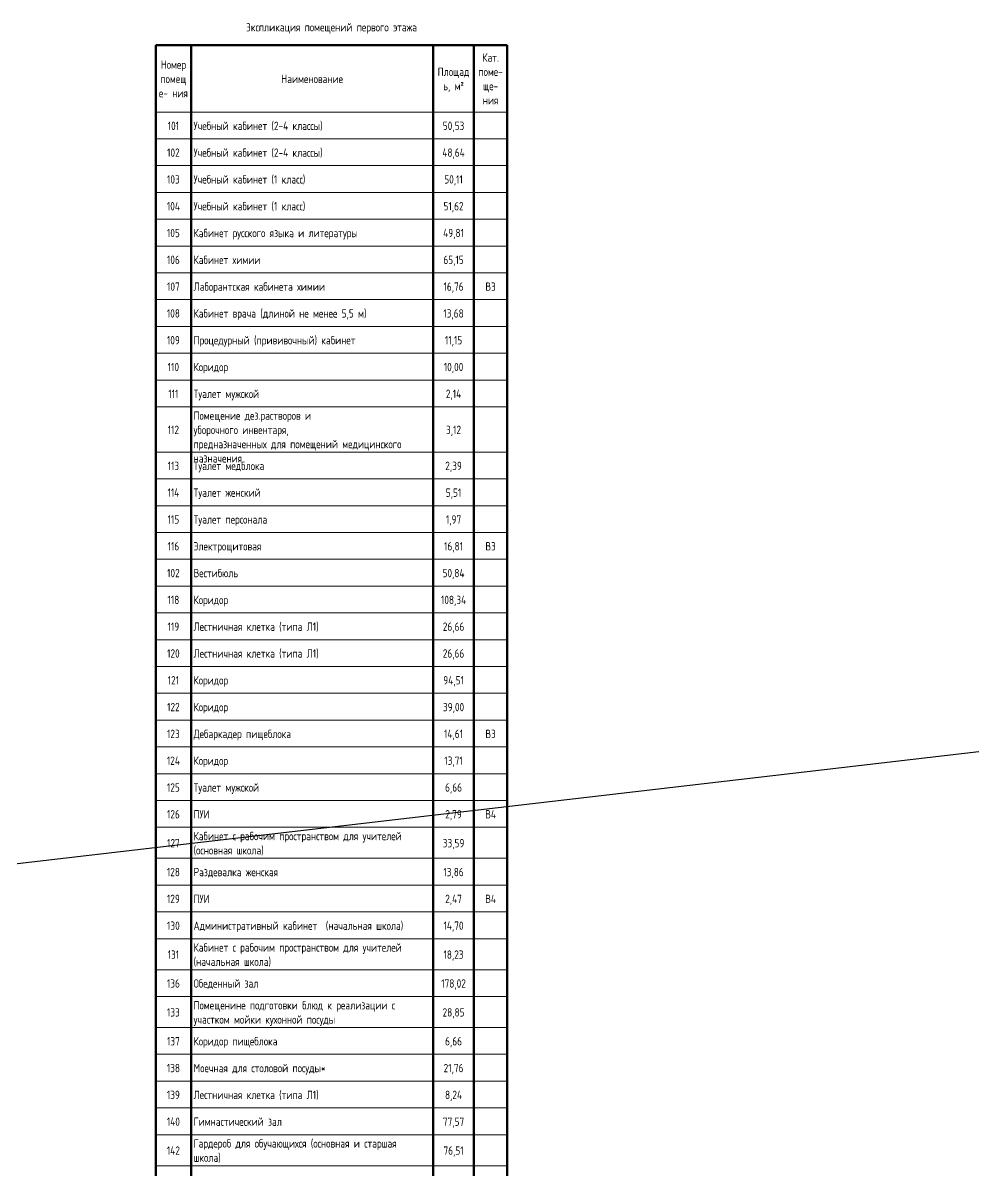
# Model space of a CAD drawing. Header units: millimetres. Extents: x -695119 to 412940, y -249585 to 622758.
# Drawn here: x 53457 to 81901, y -47776 to -13457 of the extents above; entities that cross this region are included whole.
import ezdxf

# ---------------------------------------------------------------- set-up
doc = ezdxf.new("R2010")
doc.units = ezdxf.units.MM
for name, color, linetype, lineweight in [('_Схема', 5, 'Continuous', 30), ('Графика спецификации', 7, 'Continuous', 20), ('Линии', 7, 'Continuous', 9), ('Тонкие линии', 7, 'Continuous', 18)]:
    doc.layers.add(name, color=color, linetype=linetype, lineweight=lineweight)
doc.styles.add('GOST 2.304 type A_1', font='', dxfattribs={"height": 350})
doc.styles.get('GOST 2.304 type A_1').set_extended_font_data('GOST 2.304 type A')

# ---------------------------------------------------------------- blocks, each defined once
blk = doc.blocks.new('1 этаж')
at = {"layer": 'Линии', "color": 251, "lineweight": 50, "true_color": 0x636466}
for p, q in [((12482, -95295), (12482, -97299)), ((12482, -95295), (23007, -95295)), ((13540, -95295), (13540, -97299)), ((20789, -95295), (20789, -97299)), ((22007, -95295), (22007, -97299)), ((23007, -95295), (23007, -97299)), ((12482, -97299), (12482, -98101)), ((13540, -97299), (13540, -98101)), ((20789, -97299), (20789, -98101)), ((22007, -97299), (22007, -98101)), ((23007, -97299), (23007, -98101)), ((12482, -98101), (12482, -98903)), ((13540, -98101), (13540, -98903)), ((20789, -98101), (20789, -98903)), ((22007, -98101), (22007, -98903)), ((23007, -98101), (23007, -98903)), ((12482, -98903), (12482, -99705)), ((13540, -98903), (13540, -99705)), ((20789, -98903), (20789, -99705)), ((22007, -98903), (22007, -99705)), ((23007, -98903), (23007, -99705)), ((12482, -99705), (12482, -100507)), ((13540, -99705), (13540, -100507)), ((20789, -99705), (20789, -100507)), ((22007, -99705), (22007, -100507)), ((23007, -99705), (23007, -100507)), ((12482, -100507), (12482, -101309)), ((13540, -100507), (13540, -101309)), ((20789, -100507), (20789, -101309)), ((22007, -100507), (22007, -101309)), ((23007, -100507), (23007, -101309)), ((12482, -101309), (12482, -102110)), ((13540, -101309), (13540, -102110)), ((20789, -101309), (20789, -102110)), ((22007, -101309), (22007, -102110)), ((23007, -101309), (23007, -102110)), ((12482, -102110), (12482, -102912)), ((13540, -102110), (13540, -102912)), ((20789, -102110), (20789, -102912)), ((22007, -102110), (22007, -102912)), ((23007, -102110), (23007, -102912)), ((12482, -102912), (12482, -103714)), ((13540, -102912), (13540, -103714)), ((20789, -102912), (20789, -103714)), ((22007, -102912), (22007, -103714)), ((23007, -102912), (23007, -103714)), ((12482, -103714), (12482, -104516)), ((13540, -103714), (13540, -104516)), ((20789, -103714), (20789, -104516)), ((22007, -103714), (22007, -104516)), ((23007, -103714), (23007, -104516)), ((12482, -104516), (12482, -105318)), ((13540, -104516), (13540, -105318)), ((20789, -104516), (20789, -105318)), ((22007, -104516), (22007, -105318)), ((23007, -104516), (23007, -105318)), ((12482, -105318), (12482, -106120)), ((13540, -105318), (13540, -106120)), ((20789, -105318), (20789, -106120)), ((22007, -105318), (22007, -106120)), ((23007, -105318), (23007, -106120)), ((12482, -106120), (12482, -107473)), ((13540, -106120), (13540, -107473)), ((20789, -106120), (20789, -107473)), ((22007, -106120), (22007, -107473)), ((23007, -106120), (23007, -107473)), ((12482, -107473), (12482, -108275)), ((13540, -107473), (13540, -108275)), ((20789, -107473), (20789, -108275)), ((22007, -107473), (22007, -108275)), ((23007, -107473), (23007, -108275)), ((12482, -108275), (12482, -109077)), ((13540, -108275), (13540, -109077)), ((20789, -108275), (20789, -109077)), ((22007, -108275), (22007, -109077)), ((23007, -108275), (23007, -109077)), ((12482, -109077), (12482, -109879)), ((13540, -109077), (13540, -109879)), ((20789, -109077), (20789, -109879)), ((22007, -109077), (22007, -109879)), ((23007, -109077), (23007, -109879)), ((12482, -109879), (12482, -110680)), ((13540, -109879), (13540, -110680)), ((20789, -109879), (20789, -110680)), ((22007, -109879), (22007, -110680)), ((23007, -109879), (23007, -110680)), ((12482, -110680), (12482, -111482)), ((13540, -110680), (13540, -111482)), ((20789, -110680), (20789, -111482)), ((22007, -110680), (22007, -111482)), ((23007, -110680), (23007, -111482)), ((12482, -111482), (12482, -112284)), ((13540, -111482), (13540, -112284)), ((20789, -111482), (20789, -112284)), ((22007, -111482), (22007, -112284)), ((23007, -111482), (23007, -112284)), ((12482, -112284), (12482, -113086)), ((13540, -112284), (13540, -113086)), ((20789, -112284), (20789, -113086)), ((22007, -112284), (22007, -113086)), ((23007, -112284), (23007, -113086)), ((12482, -113086), (12482, -113888)), ((13540, -113086), (13540, -113888)), ((20789, -113086), (20789, -113888)), ((22007, -113086), (22007, -113888)), ((23007, -113086), (23007, -113888)), ((12482, -113888), (12482, -114690)), ((13540, -113888), (13540, -114690)), ((20789, -113888), (20789, -114690)), ((22007, -113888), (22007, -114690)), ((23007, -113888), (23007, -114690)), ((12482, -114690), (12482, -115492)), ((13540, -114690), (13540, -115492)), ((20789, -114690), (20789, -115492)), ((22007, -114690), (22007, -115492)), ((23007, -114690), (23007, -115492)), ((12482, -115492), (12482, -116293)), ((13540, -115492), (13540, -116293)), ((20789, -115492), (20789, -116293)), ((22007, -115492), (22007, -116293)), ((23007, -115492), (23007, -116293)), ((12482, -116293), (12482, -117095)), ((13540, -116293), (13540, -117095)), ((20789, -116293), (20789, -117095)), ((22007, -116293), (22007, -117095)), ((23007, -116293), (23007, -117095)), ((12482, -117095), (12482, -117897)), ((13540, -117095), (13540, -117897)), ((20789, -117095), (20789, -117897)), ((22007, -117095), (22007, -117897)), ((23007, -117095), (23007, -117897)), ((12482, -117897), (12482, -118699)), ((13540, -117897), (13540, -118699)), ((20789, -117897), (20789, -118699)), ((22007, -117897), (22007, -118699)), ((23007, -117897), (23007, -118699)), ((12482, -118699), (12482, -119626)), ((13540, -118699), (13540, -119626)), ((20789, -118699), (20789, -119626)), ((22007, -118699), (22007, -119626)), ((23007, -118699), (23007, -119626)), ((12482, -119626), (12482, -120428)), ((13540, -119626), (13540, -120428)), ((20789, -119626), (20789, -120428)), ((22007, -119626), (22007, -120428)), ((23007, -119626), (23007, -120428)), ((12482, -120428), (12482, -121230)), ((13540, -120428), (13540, -121230)), ((20789, -120428), (20789, -121230)), ((22007, -120428), (22007, -121230)), ((23007, -120428), (23007, -121230)), ((12482, -121230), (12482, -122032)), ((13540, -121230), (13540, -122032)), ((20789, -121230), (20789, -122032)), ((22007, -121230), (22007, -122032)), ((23007, -121230), (23007, -122032)), ((12482, -122032), (12482, -122959)), ((13540, -122032), (13540, -122959)), ((20789, -122032), (20789, -122959)), ((22007, -122032), (22007, -122959)), ((23007, -122032), (23007, -122959)), ((12482, -122959), (12482, -123761)), ((13540, -122959), (13540, -123761)), ((20789, -122959), (20789, -123761)), ((22007, -122959), (22007, -123761)), ((23007, -122959), (23007, -123761)), ((12482, -123761), (12482, -124688)), ((13540, -123761), (13540, -124688)), ((20789, -123761), (20789, -124688)), ((22007, -123761), (22007, -124688)), ((23007, -123761), (23007, -124688)), ((12482, -124688), (12482, -125490)), ((13540, -124688), (13540, -125490)), ((20789, -124688), (20789, -125490)), ((22007, -124688), (22007, -125490)), ((23007, -124688), (23007, -125490)), ((12482, -125490), (12482, -126292)), ((13540, -125490), (13540, -126292)), ((20789, -125490), (20789, -126292)), ((22007, -125490), (22007, -126292)), ((23007, -125490), (23007, -126292)), ((12482, -126292), (12482, -127094)), ((13540, -126292), (13540, -127094)), ((20789, -126292), (20789, -127094)), ((22007, -126292), (22007, -127094)), ((23007, -126292), (23007, -127094)), ((12482, -127094), (12482, -127895)), ((13540, -127094), (13540, -127895)), ((20789, -127094), (20789, -127895)), ((22007, -127094), (22007, -127895)), ((23007, -127094), (23007, -127895)), ((12482, -127895), (12482, -128823)), ((13540, -127895), (13540, -128823)), ((20789, -127895), (20789, -128823)), ((22007, -127895), (22007, -128823)), ((23007, -127895), (23007, -128823)), ((12482, -128823), (12482, -129625)), ((13540, -128823), (13540, -129625)), ((20789, -128823), (20789, -129625)), ((22007, -128823), (22007, -129625)), ((23007, -128823), (23007, -129625))]:
    blk.add_line(p, q, dxfattribs=at)
at = {"layer": 'Линии', "color": 251, "lineweight": 20, "true_color": 0x636466}
for p, q in [((13540, -97299), (12482, -97299)), ((20789, -97299), (13540, -97299)), ((22007, -97299), (20789, -97299)), ((23007, -97299), (22007, -97299)), ((13540, -98101), (12482, -98101)), ((20789, -98101), (13540, -98101)), ((22007, -98101), (20789, -98101)), ((23007, -98101), (22007, -98101)), ((13540, -98903), (12482, -98903)), ((20789, -98903), (13540, -98903)), ((22007, -98903), (20789, -98903)), ((23007, -98903), (22007, -98903)), ((13540, -99705), (12482, -99705)), ((20789, -99705), (13540, -99705)), ((22007, -99705), (20789, -99705)), ((23007, -99705), (22007, -99705)), ((13540, -100507), (12482, -100507)), ((20789, -100507), (13540, -100507)), ((22007, -100507), (20789, -100507)), ((23007, -100507), (22007, -100507)), ((13540, -101309), (12482, -101309)), ((20789, -101309), (13540, -101309)), ((22007, -101309), (20789, -101309)), ((23007, -101309), (22007, -101309)), ((13540, -102110), (12482, -102110)), ((20789, -102110), (13540, -102110)), ((22007, -102110), (20789, -102110)), ((23007, -102110), (22007, -102110)), ((13540, -102912), (12482, -102912)), ((20789, -102912), (13540, -102912)), ((22007, -102912), (20789, -102912)), ((23007, -102912), (22007, -102912)), ((13540, -103714), (12482, -103714)), ((20789, -103714), (13540, -103714)), ((22007, -103714), (20789, -103714)), ((23007, -103714), (22007, -103714)), ((13540, -104516), (12482, -104516)), ((20789, -104516), (13540, -104516)), ((22007, -104516), (20789, -104516)), ((23007, -104516), (22007, -104516)), ((13540, -105318), (12482, -105318)), ((20789, -105318), (13540, -105318)), ((22007, -105318), (20789, -105318)), ((23007, -105318), (22007, -105318)), ((13540, -106120), (12482, -106120)), ((20789, -106120), (13540, -106120)), ((22007, -106120), (20789, -106120)), ((23007, -106120), (22007, -106120)), ((13540, -107473), (12482, -107473)), ((20789, -107473), (13540, -107473)), ((22007, -107473), (20789, -107473)), ((23007, -107473), (22007, -107473)), ((13540, -108275), (12482, -108275)), ((20789, -108275), (13540, -108275)), ((22007, -108275), (20789, -108275)), ((23007, -108275), (22007, -108275)), ((13540, -109077), (12482, -109077)), ((20789, -109077), (13540, -109077)), ((22007, -109077), (20789, -109077)), ((23007, -109077), (22007, -109077)), ((13540, -109879), (12482, -109879)), ((20789, -109879), (13540, -109879)), ((22007, -109879), (20789, -109879)), ((23007, -109879), (22007, -109879)), ((13540, -110680), (12482, -110680)), ((20789, -110680), (13540, -110680)), ((22007, -110680), (20789, -110680)), ((23007, -110680), (22007, -110680)), ((13540, -111482), (12482, -111482)), ((20789, -111482), (13540, -111482)), ((22007, -111482), (20789, -111482)), ((23007, -111482), (22007, -111482)), ((13540, -112284), (12482, -112284)), ((20789, -112284), (13540, -112284)), ((22007, -112284), (20789, -112284)), ((23007, -112284), (22007, -112284)), ((13540, -113086), (12482, -113086)), ((20789, -113086), (13540, -113086)), ((22007, -113086), (20789, -113086)), ((23007, -113086), (22007, -113086)), ((13540, -113888), (12482, -113888)), ((20789, -113888), (13540, -113888)), ((22007, -113888), (20789, -113888)), ((23007, -113888), (22007, -113888)), ((13540, -114690), (12482, -114690)), ((20789, -114690), (13540, -114690)), ((22007, -114690), (20789, -114690)), ((23007, -114690), (22007, -114690)), ((13540, -115492), (12482, -115492)), ((20789, -115492), (13540, -115492)), ((22007, -115492), (20789, -115492)), ((23007, -115492), (22007, -115492)), ((13540, -116293), (12482, -116293)), ((20789, -116293), (13540, -116293)), ((22007, -116293), (20789, -116293)), ((23007, -116293), (22007, -116293)), ((13540, -117095), (12482, -117095)), ((20789, -117095), (13540, -117095)), ((22007, -117095), (20789, -117095)), ((23007, -117095), (22007, -117095)), ((13540, -117897), (12482, -117897)), ((20789, -117897), (13540, -117897)), ((22007, -117897), (20789, -117897)), ((23007, -117897), (22007, -117897)), ((13540, -118699), (12482, -118699)), ((20789, -118699), (13540, -118699)), ((22007, -118699), (20789, -118699)), ((23007, -118699), (22007, -118699)), ((13540, -119626), (12482, -119626)), ((20789, -119626), (13540, -119626)), ((22007, -119626), (20789, -119626)), ((23007, -119626), (22007, -119626)), ((13540, -120428), (12482, -120428)), ((20789, -120428), (13540, -120428)), ((22007, -120428), (20789, -120428)), ((23007, -120428), (22007, -120428)), ((13540, -121230), (12482, -121230)), ((20789, -121230), (13540, -121230)), ((22007, -121230), (20789, -121230)), ((23007, -121230), (22007, -121230)), ((13540, -122032), (12482, -122032)), ((20789, -122032), (13540, -122032)), ((22007, -122032), (20789, -122032)), ((23007, -122032), (22007, -122032)), ((13540, -122959), (12482, -122959)), ((20789, -122959), (13540, -122959)), ((22007, -122959), (20789, -122959)), ((23007, -122959), (22007, -122959)), ((13540, -123761), (12482, -123761)), ((20789, -123761), (13540, -123761)), ((22007, -123761), (20789, -123761)), ((23007, -123761), (22007, -123761)), ((13540, -124688), (12482, -124688)), ((20789, -124688), (13540, -124688)), ((22007, -124688), (20789, -124688)), ((23007, -124688), (22007, -124688)), ((13540, -125490), (12482, -125490)), ((20789, -125490), (13540, -125490)), ((22007, -125490), (20789, -125490)), ((23007, -125490), (22007, -125490)), ((13540, -126292), (12482, -126292)), ((20789, -126292), (13540, -126292)), ((22007, -126292), (20789, -126292)), ((23007, -126292), (22007, -126292)), ((13540, -127094), (12482, -127094)), ((20789, -127094), (13540, -127094)), ((22007, -127094), (20789, -127094)), ((23007, -127094), (22007, -127094)), ((13540, -127895), (12482, -127895)), ((20789, -127895), (13540, -127895)), ((22007, -127895), (20789, -127895)), ((23007, -127895), (22007, -127895)), ((13540, -128823), (12482, -128823)), ((20789, -128823), (13540, -128823)), ((22007, -128823), (20789, -128823)), ((23007, -128823), (22007, -128823))]:
    blk.add_line(p, q, dxfattribs=at)
at = {"layer": 'Тонкие линии', "color": 251, "lineweight": 20, "true_color": 0x636466}
blk.add_line((23007, -95295), (23007, -97299), dxfattribs=at)
at = {"layer": 'Графика спецификации', "color": 251, "true_color": 0x636466, "char_height": 250, "line_spacing_factor": 1.022761, "style": 'GOST 2.304 type A_1'}
for s, insert, width, attachment_point in [('Экспликация помещений первого этажа', (17744, -94636), 9232.69, 2), ('Кат.\\Pпоме-\\Pще-\\Pния', (22507, -95544), 962.45, 2), ('Номер\\Pпомещ\\Pе- ния', (13011, -95757), 1043.91, 2), ('Площад\\Pь, м\\fGOST Common|b0|i0|c238|p34|;\\W.9;²', (21398, -95970), 1258.12, 2), ('Наименование', (17165, -96183), 2353.32, 2), ('101', (13011, -97587), 458.6, 2), ('Учебный кабинет (2-4 классы)', (13615, -97587), 4969.12, 1), ('50,53', (21398, -97587), 841.76, 2), ('102', (13011, -98389), 509.89, 2), ('Учебный кабинет (2-4 классы)', (13615, -98389), 4969.12, 1), ('48,64', (21398, -98389), 896.07, 2), ('Учебный кабинет (1 класс)', (13615, -99190), 4302.35, 1), ('103', (13011, -99190), 509.89, 2), ('50,11', (21398, -99190), 739.18, 2), ('104', (13011, -99992), 537.04, 2), ('Учебный кабинет (1 класс)', (13615, -99992), 4302.35, 1), ('51,62', (21398, -99992), 790.47, 2), ('105', (13011, -100794), 509.89, 2), ('Кабинет русского языка и литературы', (13615, -100794), 6438.44, 1), ('49,81', (21398, -100794), 817.63, 2), ('106', (13011, -101596), 509.89, 2), ('Кабинет химии', (13615, -101596), 2474, 1), ('65,15', (21398, -101596), 790.47, 2), ('107', (13011, -102398), 509.89, 2), ('Лаборантская кабинета химии', (13615, -102398), 5138.08, 1), ('16,76', (21398, -102398), 790.47, 2), ('В3', (22507, -102398), 401.27, 2), ('108', (13011, -103200), 509.89, 2), ('Кабинет врача (длиной не менее 5,5 м)', (13615, -103200), 6326.81, 1), ('13,68', (21398, -103200), 790.47, 2), ('Процедурный (прививочный) кабинет', (13615, -104001), 6019.06, 1), ('109', (13011, -104001), 509.89, 2), ('11,15', (21398, -104001), 687.89, 2), ('110', (13011, -104803), 458.6, 2), ('Коридор', (13615, -104803), 1336.56, 1), ('10,00', (21398, -104803), 790.47, 2), ('111', (13011, -105605), 407.31, 2), ('Туалет мужской', (13615, -105605), 2691.23, 1), ('2,14', (21398, -105605), 630.57, 2), ('Помещение дез.растворов и ^Mуборочного инвентаря,\\Pпредназначенных для помещений медицинского\\Pназначения', (13615, -106257), 8481, 1), ('112', (13011, -106683), 458.6, 2), ('3,12', (21398, -106683), 603.41, 2), ('113', (13011, -107760), 458.6, 2), ('Туалет медблока', (13615, -107760), 2875.27, 1), ('2,39', (21398, -107760), 654.71, 2), ('114', (13011, -108562), 485.75, 2), ('Туалет женский', (13615, -108562), 2664.08, 1), ('5,51', (21398, -108562), 603.41, 2), ('115', (13011, -109364), 458.6, 2), ('Туалет персонала', (13615, -109364), 3038.19, 1), ('1,97', (21398, -109364), 603.41, 2), ('116', (13011, -110166), 458.6, 2), ('Электрощитовая', (13615, -110166), 2863.2, 1), ('16,81', (21398, -110166), 739.18, 2), ('В3', (22507, -110166), 401.27, 2), ('102', (13011, -110968), 458.6, 2), ('Вестибюль', (13615, -110968), 1783.09, 1), ('50,84', (21398, -110968), 868.92, 2), ('118', (13011, -111770), 458.6, 2), ('Коридор', (13615, -111770), 1336.56, 1), ('108,34', (21398, -111770), 1004.69, 2), ('Лестничная клетка (типа Л1)', (13615, -112571), 4836.37, 1), ('119', (13011, -112571), 458.6, 2), ('26,66', (21398, -112571), 841.76, 2), ('120', (13011, -113373), 509.89, 2), ('Лестничная клетка (типа Л1)', (13615, -113373), 4836.37, 1), ('26,66', (21398, -113373), 841.76, 2), ('121', (13011, -114175), 458.6, 2), ('Коридор', (13615, -114175), 1336.56, 1), ('94,51', (21398, -114175), 817.63, 2), ('122', (13011, -114977), 509.89, 2), ('Коридор', (13615, -114977), 1336.56, 1), ('39,00', (21398, -114977), 841.76, 2), ('123', (13011, -115779), 509.89, 2), ('Дебаркадер пищеблока', (13615, -115779), 3864.87, 1), ('14,61', (21398, -115779), 766.34, 2), ('В3', (22507, -115779), 401.27, 2), ('124', (13011, -116581), 537.04, 2), ('Коридор', (13615, -116581), 1336.56, 1), ('13,71', (21398, -116581), 739.18, 2), ('125', (13011, -117382), 509.89, 2), ('Туалет мужской', (13615, -117382), 2691.23, 1), ('6,66', (21398, -117382), 654.71, 2), ('126', (13011, -118184), 509.89, 2), ('ПУИ', (13615, -118184), 642.64, 1), ('2,79', (21398, -118184), 654.71, 2), ('В4', (22507, -118184), 428.42, 2), ('127', (13011, -119049), 509.89, 2), ('Кабинет с рабочим пространством для учителей\\P(основная школа)', (13615, -118836), 8070.68, 1), ('33,59', (21398, -119049), 841.76, 2), ('128', (13011, -119913), 509.89, 2), ('Раздевалка женская', (13615, -119913), 3427.4, 1), ('13,86', (21398, -119913), 790.47, 2), ('129', (13011, -120715), 509.89, 2), ('ПУИ', (13615, -120715), 642.64, 1), ('2,47', (21398, -120715), 681.86, 2), ('В4', (22507, -120715), 428.42, 2), ('130', (13011, -121517), 509.89, 2), ('Административный кабинет  (начальная школа)', (13615, -121517), 7977.15, 1), ('14,70', (21398, -121517), 817.63, 2), ('Кабинет с рабочим пространством для учителей\\P(начальная школа)', (13615, -122169), 8070.68, 1), ('131', (13011, -122382), 458.6, 2), ('18,23', (21398, -122382), 790.47, 2), ('136', (13011, -123246), 509.89, 2), ('Обеденный зал', (13615, -123246), 3966.01, 1), ('178,02', (21398, -123246), 977.53, 2), ('133', (13011, -124111), 509.89, 2), ('Помещенине подготовки блюд к реализации с\\Pучастком мойки кухонной посуды', (13615, -123898), 7479.33, 1), ('28,85', (21398, -124111), 841.76, 2), ('137', (13011, -124975), 509.89, 2), ('Коридор пищеблока', (13615, -124975), 3222.24, 1), ('6,66', (21398, -124975), 654.71, 2), ('138', (13011, -125777), 509.89, 2), ('Моечная для столовой посуды*', (13615, -125777), 5068.69, 1), ('21,76', (21398, -125777), 790.47, 2), ('139', (13011, -126579), 509.89, 2), ('Лестничная клетка (типа Л1)', (13615, -126579), 4836.37, 1), ('8,24', (21398, -126579), 681.86, 2), ('140', (13011, -127381), 537.04, 2), ('Гимнастический зал', (13615, -127381), 3348.95, 1), ('77,57', (21398, -127381), 841.76, 2), ('Гардероб для обучающихся (основная и старшая\\Pшкола)', (13615, -128032), 7980.16, 1), ('142', (13011, -128246), 537.04, 2), ('76,51', (21398, -128246), 790.47, 2)]:
    blk.add_mtext(s, dxfattribs=dict(at, insert=insert, width=width, attachment_point=attachment_point))

msp = doc.modelspace()

# ---------------------------------------------------------------- linework, layer by layer
at = {"layer": '_Схема', "color": 5}
msp.add_line((-160630.689, -63538.828), (220869.926, -19071.484), dxfattribs=at)

# ---------------------------------------------------------------- block references
msp.add_blockref('1 этаж', (44950.089, 81176.937))

doc.saveas('drawing.dxf')
